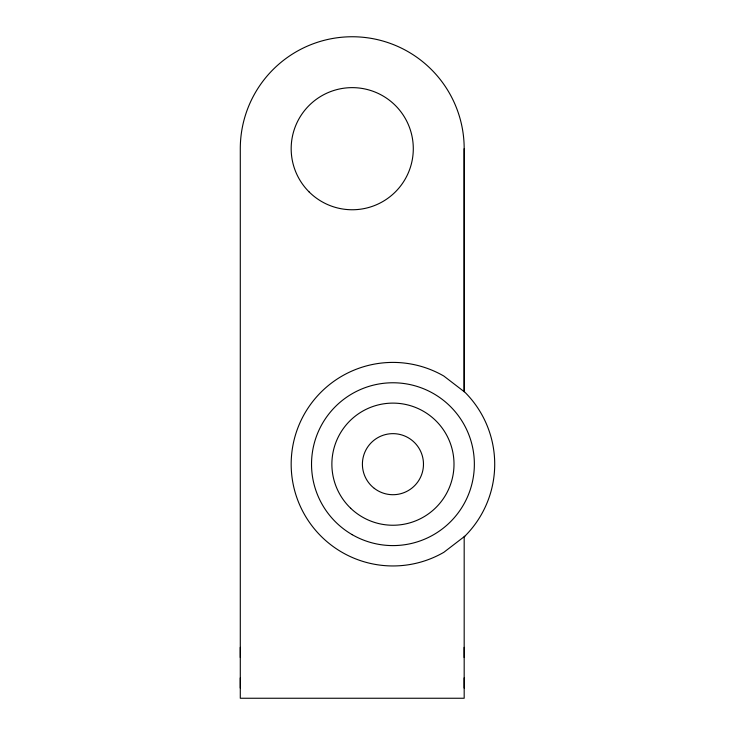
<?xml version="1.0" encoding="UTF-8"?>
<svg xmlns="http://www.w3.org/2000/svg" width="735" height="735" viewBox="0 0 735 735"><rect width="100%" height="100%" fill="white"/><g stroke="black" fill="none" stroke-linecap="round" stroke-linejoin="round"><path stroke-width="1.1" d="M240.29 688.07L240.29 677.9M240.29 657.54L240.29 647.37M464.18 688.07L464.18 677.9M464.18 657.54L464.18 647.37M464.18 148.7L464.18 391.663L464.18 148.7A111.95 111.95 0 0 0 352.23 36.75A111.95 111.95 0 0 0 240.29 148.7L240.29 698.25L464.18 698.25L464.18 536.697M464.906 536.146L443.83 552.316A101.77 101.77 0 0 1 291.17 464.18A101.77 101.77 0 0 1 443.83 376.044L464.906 392.224A101.77 101.77 0 0 1 464.906 536.146M309.058 191.872A61.06 61.06 0 0 0 411.214 164.502A61.06 61.06 0 0 0 336.428 89.716A61.06 61.06 0 0 0 309.058 191.872M374.29 488.352A30.53 30.53 0 0 0 423.204 468.25A30.53 30.53 0 0 0 381.336 435.938A30.53 30.53 0 0 0 374.29 488.352M352.23 534.685A81.42 81.42 0 0 0 474.36 464.18A81.42 81.42 0 0 0 352.23 393.675A81.42 81.42 0 0 0 352.23 534.685M350.687 508.262A61.06 61.06 0 0 0 452.245 478.733A61.06 61.06 0 0 0 375.897 405.545A61.06 61.06 0 0 0 350.687 508.262"/></g></svg>
